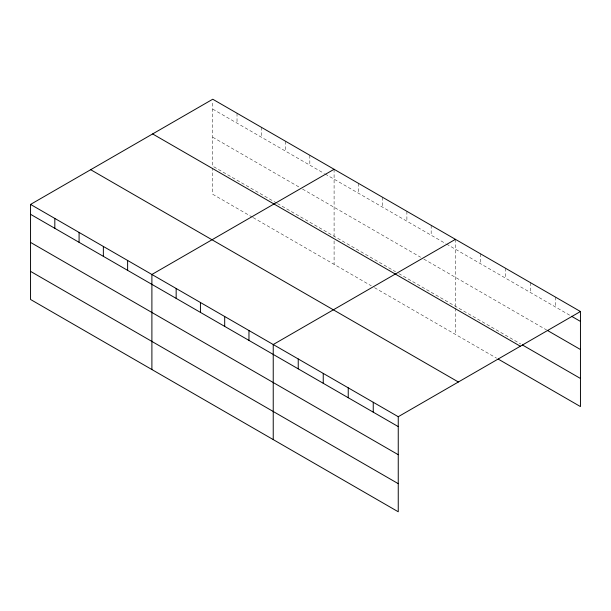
<?xml version="1.0" encoding="UTF-8"?>
<svg xmlns="http://www.w3.org/2000/svg" width="611" height="611" viewBox="0 0 611 611"><rect width="100%" height="100%" fill="white"/><g stroke="black" fill="none" stroke-linecap="round" stroke-linejoin="round"><path stroke-width="0.46" stroke-dasharray="3.06 2.29" d="M212.75 109.117L324.388 173.57M325.189 174.036L445.725 243.621M446.534 244.087L569.964 315.352M212.75 137.223L299.306 187.195M302.544 189.066L420.651 257.254M423.881 259.117L546.578 329.955M276.653 203.081L212.75 166.184L212.75 101.029M277.463 203.547L395.569 271.735M398.807 273.598L520.763 344.016M252.389 217.172L212.75 194.29L212.75 168.056M253.198 217.638L371.305 285.826M374.535 287.697L496.567 358.153M555.445 297.083L555.445 306.974M530.44 282.649L530.44 292.532M505.442 268.214L505.442 278.097M480.437 253.779L480.437 263.662M455.432 239.336L455.432 306.294M455.432 308.165L455.432 334.4M431.167 225.329L431.167 235.22M406.895 211.314L406.895 221.205M382.631 197.307L382.631 207.198M358.359 183.292L358.359 193.183M334.095 169.285L334.095 236.236M334.095 240.925L334.095 264.342M309.823 155.27L309.823 165.161M285.558 141.263L285.558 151.154M261.287 127.248L261.287 137.139M237.022 113.241L237.022 123.132"/><path stroke-width="0.92" d="M580.45 311.518L212.75 99.226L30.55 204.418L30.55 299.482L398.25 511.774L398.25 416.71L580.45 311.518L580.45 406.582L498.179 359.077M334.095 169.285L151.895 274.476L151.895 369.54M455.432 239.336L273.232 344.535L273.232 439.592M571.575 316.284L580.45 321.409M547.38 330.421L580.45 349.515M522.374 344.94L580.45 378.469M152.628 133.939L520.328 346.231M90.672 169.705L458.372 381.997M30.55 204.418L398.25 416.71M30.55 214.308L398.25 426.6M30.55 242.414L398.25 454.706M30.55 271.376L398.25 483.668M373.245 402.275L373.245 412.165M348.239 387.84L348.239 397.73M323.242 373.405L323.242 383.296M298.237 358.97L298.237 368.853M248.967 330.52L248.967 340.411M224.695 316.513L224.695 326.396M200.431 302.498L200.431 312.389M176.159 288.491L176.159 298.374M127.623 260.469L127.623 270.352M103.358 246.454L103.358 256.345M79.086 232.447L79.086 242.33M54.822 218.433L54.822 228.323"/></g></svg>
